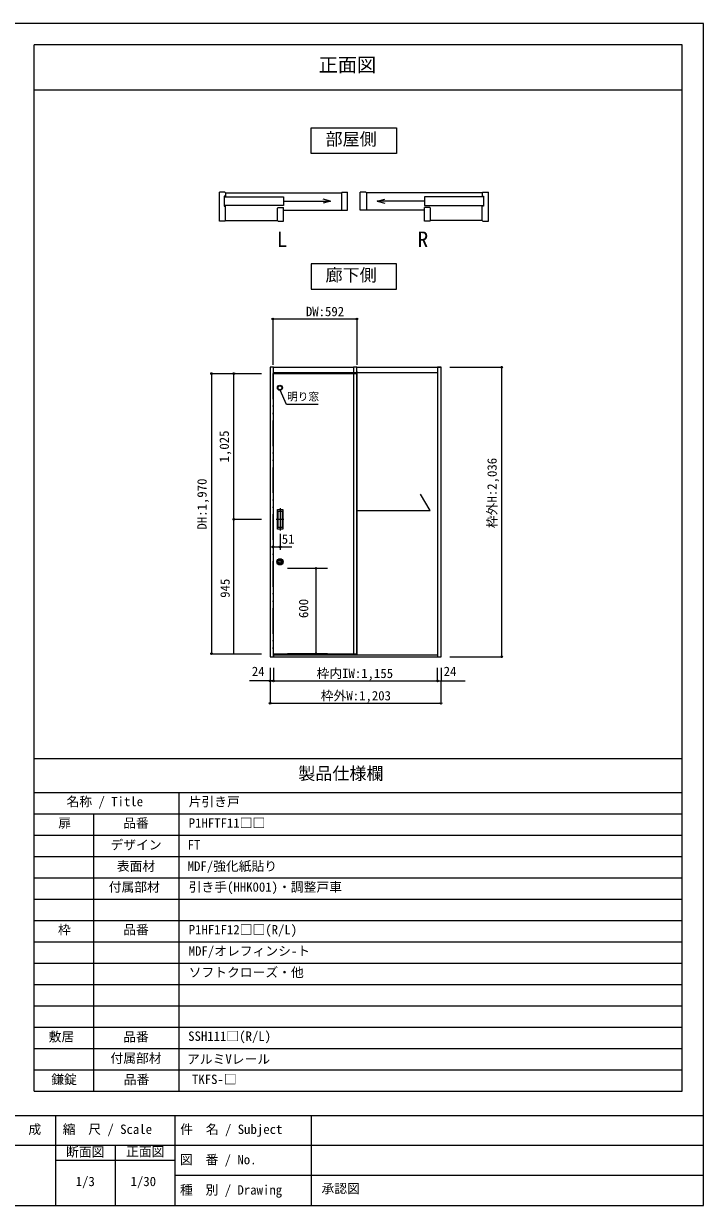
# Model space of a CAD drawing. Units: millimetres on the paper, enlarged 10 times, with parts at other scales. Extents: x -1985 to 2015, y -1370 to 1400.
# Drawn here: x 420 to 2015, y -1370 to 1400 of the extents above; entities that cross this region are included whole.
import ezdxf
from ezdxf.enums import TextEntityAlignment as Align

# ---------------------------------------------------------------- set-up
doc = ezdxf.new("R2010")
doc.units = ezdxf.units.MM
doc.header["$LTSCALE"] = 10
doc.header["$PDMODE"] = 32
doc.header["$PDSIZE"] = 4
doc.linetypes.add('DASHED_DOUBLE_DOTTED', pattern=[11, 6, -1.5, 0.25, -1.5, 0.25, -1.5])
doc.layers.add('1-1_0', color=7, linetype='Continuous', lineweight=20)
doc.layers.add('3-0', color=7, linetype='Continuous', lineweight=20)
doc.styles.add('ＭＳ ゴシック', font='')
doc.styles.get('ＭＳ ゴシック').set_extended_font_data('MS Gothic')

msp = doc.modelspace()

# ---------------------------------------------------------------- linework, layer by layer
at = {"layer": '1-1_0'}
for p, q in [((1965, 1350), (445, 1350)), ((445, -322.5), (445, 1350)), ((1965, -1102.5), (1965, 1350)), ((445, 1245), (1965, 1245)), ((1965, -322.5), (1965, 1245)), ((1965, -322.5), (1965, 1245)), ((1965, -322.5), (1965, 1245)), ((445, -1102.5), (445, -322.5)), ((445, -322.5), (1965, -322.5)), ((445, -322.5), (1965, -322.5)), ((445, -322.5), (1965, -322.5)), ((445, -322.5), (1965, -322.5)), ((445, -402.5), (1965, -402.5)), ((785, -1102.5), (785, -402.5)), ((445, -452.5), (1965, -452.5)), ((585, -1102.5), (585, -452.5)), ((445, -502.5), (1965, -502.5)), ((445, -552.5), (1965, -552.5)), ((445, -602.5), (1965, -602.5)), ((445, -652.5), (1965, -652.5)), ((445, -702.5), (1965, -702.5)), ((445, -752.5), (1965, -752.5)), ((445, -802.5), (1965, -802.5)), ((445, -852.5), (1965, -852.5)), ((445, -902.5), (1965, -902.5)), ((445, -952.5), (1965, -952.5)), ((445, -1002.5), (1965, -1002.5)), ((445, -1052.5), (1965, -1052.5)), ((445, -1102.5), (1965, -1102.5)), ((2015, -1160), (-1985, -1160)), ((495, -1160), (495, -1370)), ((775, -1160), (775, -1370)), ((1095, -1160), (1095, -1370)), ((2015, -1230), (-1175, -1230)), ((635, -1230), (635, -1370)), ((775, -1265), (495, -1265)), ((2015, -1300), (775, -1300)), ((-1985, -1370), (2015, -1370))]:
    msp.add_line(p, q, dxfattribs=at)
for points in [[(2015, -1370), (2015, 1400), (-1985, 1400), (-1985, -1370)], [(445, -322.5), (445, 1245), (1965, 1245)], [(445, -322.5), (445, 1245), (1965, 1245)], [(445, -322.5), (445, 1245), (1965, 1245)]]:
    msp.add_lwpolyline(points, dxfattribs=at)
at = {"layer": '3-0'}
for p, q in [((892.36, 1005.19), (879.46, 1005.19)), ((879.46, 936.79), (879.46, 1005.19)), ((893.86, 1003.39), (1165.66, 1003.39)), ((1165.66, 1003.69), (1165.66, 962.59)), ((1180.06, 962.59), (1180.06, 1005.19)), ((1210.06, 962.59), (1210.06, 1005.19)), ((1224.46, 1003.69), (1224.46, 962.59)), ((1496.26, 1003.39), (1224.46, 1003.39)), ((1497.76, 1005.19), (1510.66, 1005.19)), ((1510.66, 936.79), (1510.66, 1005.19)), ((890.86, 995.59), (890.86, 972.04)), ((893.86, 995.59), (890.86, 995.59)), ((890.86, 993.79), (1029.87, 993.79)), ((1029.87, 973.99), (890.86, 973.99)), ((890.86, 972.04), (893.86, 972.04)), ((1029.87, 993.79), (1029.87, 973.99)), ((1029.87, 983.89), (1140.21, 983.89)), ((1140.21, 983.89), (1122.82, 988.55)), ((1140.21, 983.89), (1122.82, 979.23)), ((1249.91, 983.89), (1267.3, 988.55)), ((1249.91, 983.89), (1267.3, 979.23)), ((1360.25, 983.89), (1249.91, 983.89)), ((1499.26, 993.79), (1360.25, 993.79)), ((1360.25, 993.79), (1360.25, 973.99)), ((1360.25, 973.99), (1499.26, 973.99)), ((1496.26, 995.59), (1499.26, 995.59)), ((1499.26, 972.04), (1496.26, 972.04)), ((1499.26, 995.59), (1499.26, 972.04)), ((1029.87, 936.79), (1029.87, 969.19)), ((1029.87, 962.59), (1180.06, 962.59)), ((1360.25, 962.59), (1210.06, 962.59)), ((1360.25, 936.79), (1360.25, 969.19)), ((892.36, 936.79), (879.46, 936.79)), ((893.86, 938.59), (1015.47, 938.59)), ((1496.26, 938.59), (1374.65, 938.59)), ((1497.76, 936.79), (1510.66, 936.79)), ((1006.4, 594.59), (998.4, 594.59)), ((1006.4, 594.59), (998.4, 594.59)), ((1006.4, 594.59), (1194.07, 594.59)), ((1006.4, 582.59), (1194.07, 582.59)), ((1202.07, 594.59), (1194.07, 594.59)), ((1202.07, -78.85), (1202.07, 594.59)), ((1202.07, 594.59), (1399.4, 594.59)), ((1202.07, 584.92), (1202.07, -78.08)), ((1202.07, 582.59), (1202.07, -79.08)), ((1202.07, 582.59), (1391.4, 582.59)), ((1391.4, 594.59), (1391.4, 586.59)), ((1399.4, 594.59), (1391.4, 594.59)), ((1004.74, 579.82), (1202.07, 579.82)), ((1202.07, 579.82), (1202.07, -79.18)), ((1373.68, 259.09), (1351.12, 296.81)), ((1021.74, 264.25), (1021.74, 211.98)), ((1202.07, 259.09), (1373.68, 259.09)), ((1012.49, 238.15), (1030.77, 238.15)), ((1004.74, -76.85), (1202.07, -76.85)), ((1006.4, -79.18), (1006.4, -84.18)), ((1006.4, -79.18), (1391.4, -79.18)), ((1391.4, -79.18), (1391.4, -84.18)), ((1006.4, -84.18), (1391.4, -84.18))]:
    msp.add_line(p, q, dxfattribs=at)
at = {"layer": '3-0', "color": 4, "lineweight": 9}
for p, q in [((1004.74, 707.67), (1004.74, 600.51)), ((1004.74, 707.67), (1202.07, 707.67)), ((1202.07, 707.67), (1202.07, 600.51)), ((1420.25, 594.59), (1541.59, 594.59)), ((1541.59, 594.59), (1541.59, -84.18)), ((861.02, 579.82), (977.79, 579.82)), ((861.02, 579.82), (861.02, -76.85)), ((913.33, 579.82), (977.79, 579.82)), ((913.33, 238.15), (913.33, 579.82)), ((1036.93, 507.39), (1021.59, 540.66)), ((1111.28, 507.39), (1036.93, 507.39)), ((913.33, 238.15), (977.79, 238.15)), ((913.33, -76.85), (913.33, 238.15)), ((1021.74, 204.25), (1021.74, 166.4)), ((1004.74, 173.52), (1049.63, 173.52)), ((1132.74, 123.15), (1039.4, 123.15)), ((1106.07, -76.85), (1106.07, 123.15)), ((861.02, -76.85), (977.79, -76.85)), ((1132.74, -76.85), (1039.4, -76.85)), ((1132.74, -76.85), (1039.4, -76.85)), ((998.4, -109.9), (998.4, -140.57)), ((998.4, -109.9), (998.4, -140.57)), ((1006.4, -109.9), (1006.4, -140.57)), ((1391.4, -140.57), (1391.4, -109.9)), ((1399.4, -109.9), (1399.4, -140.57)), ((1420.25, -84.18), (1541.59, -84.18)), ((1006.4, -140.57), (949.87, -140.57)), ((998.4, -140.57), (998.4, -192.9)), ((1006.4, -140.57), (1456.4, -140.57)), ((1391.4, -140.57), (1447.93, -140.57)), ((1399.4, -192.9), (1399.4, -140.57)), ((998.4, -192.9), (1399.4, -192.9))]:
    msp.add_line(p, q, dxfattribs=at)
at = {"layer": '3-0', "linetype": 'DASHED_DOUBLE_DOTTED'}
msp.add_line((1004.74, 579.82), (1004.74, -76.85), dxfattribs=at)
at = {"layer": '3-0', "color": 3}
for p, q in [((1015.4, 261.49), (1028.07, 261.49)), ((1015.4, 214.82), (1015.4, 261.49)), ((1015.4, 257.49), (1028.07, 257.49)), ((1017.07, 218.82), (1017.07, 257.49)), ((1026.4, 257.49), (1026.4, 218.82)), ((1028.07, 261.49), (1028.07, 214.82)), ((1028.07, 218.82), (1015.4, 218.82)), ((1028.07, 214.82), (1015.4, 214.82))]:
    msp.add_line(p, q, dxfattribs=at)
at = {"layer": '3-0'}
for points in [[(1095.06, 1155.93), (1295.06, 1155.93), (1295.06, 1095.93), (1095.06, 1095.93)], [(1095.06, 777.25), (1295.06, 777.25), (1295.06, 837.25), (1095.06, 837.25)]]:
    msp.add_lwpolyline(points, close=True, dxfattribs=at)
for points in [[(892.36, 1005.19), (893.86, 1003.69), (893.86, 995.59)], [(1165.66, 1003.69), (1167.16, 1005.19), (1180.06, 1005.19)], [(1224.46, 1003.69), (1222.96, 1005.19), (1210.06, 1005.19)], [(1497.76, 1005.19), (1496.26, 1003.69), (1496.26, 995.59)], [(892.36, 936.79), (893.86, 938.29), (893.86, 972.04)], [(1497.76, 936.79), (1496.26, 938.29), (1496.26, 972.04)], [(1015.47, 938.29), (1015.47, 967.69), (1016.97, 969.19), (1029.87, 969.19)], [(1374.65, 938.29), (1374.65, 967.69), (1373.15, 969.19), (1360.25, 969.19)], [(1015.47, 938.29), (1016.97, 936.79), (1029.87, 936.79)], [(1374.65, 938.29), (1373.15, 936.79), (1360.25, 936.79)], [(998.4, 594.59), (998.4, -84.18), (1006.4, -84.18), (1006.4, 594.59)], [(1194.07, 594.59), (1194.07, -79.18), (1202.07, -79.18)], [(1194.07, 582.59), (1202.07, 582.59), (1202.07, -79.08)], [(1391.4, 594.59), (1391.4, -84.18), (1399.4, -84.18), (1399.4, 594.59)]]:
    msp.add_lwpolyline(points, dxfattribs=at)
at = {"layer": '3-0', "color": 3}
for radius in [5.83, 4.5]:
    msp.add_circle((1021.4, 546.49), radius, dxfattribs=at)
at = {"layer": '3-0', "lineweight": 18}
for radius in [7.33, 5.67, 5]:
    msp.add_circle((1021.74, 138.49), radius, dxfattribs=at)
for start, end in [(124.19308, 304.19308), (304.19308, 124.19308)]:
    msp.add_arc((1021.74, 138.49), 2.67, start, end, dxfattribs=at)
at = {"layer": '3-0', "color": 4}
for p in [(1004.74, 707.67), (1202.07, 707.67), (861.02, 579.82), (913.33, 579.82), (1541.59, 594.59), (913.33, 238.15), (1004.74, 173.52), (1021.74, 173.52), (1106.07, 123.15), (861.02, -76.85), (1106.07, -76.85), (1541.59, -84.18), (998.4, -140.57), (1006.4, -140.57), (1391.4, -140.57), (998.4, -192.9), (1399.4, -192.9)]:
    msp.add_point(p, dxfattribs=at)

# ---------------------------------------------------------------- texts
at = {"layer": '1-1_0', "style": 'ＭＳ ゴシック'}
for s, height, p in [('正面図', 32.99, (1112.24, 1276.98)), ('製品仕様欄', 29.33, (1064.4, -381.07)), ('名称 / Title', 21.99, (520.64, -441.06)), ('片引き戸', 21.99, (807.33, -441.36)), ('扉', 21.99, (501.33, -491.36)), ('品番', 21.99, (653.67, -491.36)), ('P1HFTF11□□', 21.99, (807.33, -491.36)), ('デザイン', 21.99, (623.75, -542.5)), ('FT', 21.99, (804.92, -542.5)), ('表面材', 21.99, (638.75, -592.5)), ('MDF/強化紙貼り', 21.99, (804.92, -592.5)), ('付属部材', 21.99, (619.67, -641.36)), ('引き手(HHK001)・調整戸車', 21.99, (807.33, -641.36)), ('枠', 21.99, (500.67, -741.36)), ('品番', 21.99, (653.67, -741.36)), ('P1HF1F12□□(R/L)', 21.99, (807.33, -741.36)), ('MDF/オレフィンシ-ト', 21.99, (807.33, -791.36)), ('ソフトクローズ・他', 21.99, (807.33, -841.36)), ('敷居', 21.99, (478.65, -992.36)), ('品番', 21.99, (653.75, -992.5)), ('SSH111□(R/L)', 21.99, (806.06, -990.99)), ('付属部材', 21.99, (623.75, -1042.5)), ('アルミVレール', 21.99, (803.47, -1044.75)), ('鎌錠', 21.99, (485, -1092.5)), ('品番', 21.99, (655, -1092.5)), ('TKFS-□', 21.99, (815, -1092.1)), ('作\u3000成', 21.99, (371.17, -1209.21)), ('縮\u3000尺 / Scale', 21.99, (511.68, -1209.21)), ('件\u3000名 / Subject', 21.99, (787.61, -1209.24)), ('断面図', 21.99, (519.6, -1262.15)), ('正面図', 21.99, (660.4, -1261.44)), ('図\u3000番 / No.', 21.99, (786.77, -1280.35)), ('1/3', 21.99, (542.17, -1331.45)), ('1/30', 21.99, (670.92, -1331.45)), ('種\u3000別 / Drawing', 21.99, (786.94, -1351.29)), ('承認図', 21.99, (1119.03, -1348.1))]:
    msp.add_text(s, height=height, dxfattribs=at).set_placement(p, align=Align.BOTTOM_LEFT)
at = {"layer": '3-0', "style": 'ＭＳ ゴシック'}
for s, height, p in [('部屋側', 29.33, (1128.39, 1105.93)), ('L', 36.66, (1013.92, 865.05)), ('R', 36.66, (1344.52, 865.05)), ('廊下側', 29.33, (1128.39, 787.25)), ('DW:592', 21.99, (1082.28, 707.67)), ('明り窓', 18.33, (1038.26, 511.08)), ('51', 21.99, (1025.64, 174.16)), ('24', 21.99, (955.54, -135.9)), ('枠内IW:1,155', 21.99, (1107.27, -140.57)), ('24', 21.99, (1405.6, -135.9)), ('枠外W:1,203', 21.99, (1117.27, -192.9))]:
    msp.add_text(s, height=height, dxfattribs=at).set_placement(p, align=Align.BOTTOM_LEFT)
for s, p in [('1,025', (908.33, 371.49)), ('枠外H:2,036', (1536.59, 217.42)), ('DH:1,970', (856.02, 213.99)), ('945', (910.13, 54.07)), ('600', (1094.4, 6.65))]:
    msp.add_text(s, height=21.99, rotation=90, dxfattribs=at).set_placement(p, align=Align.BOTTOM_LEFT)

doc.saveas('drawing.dxf')
